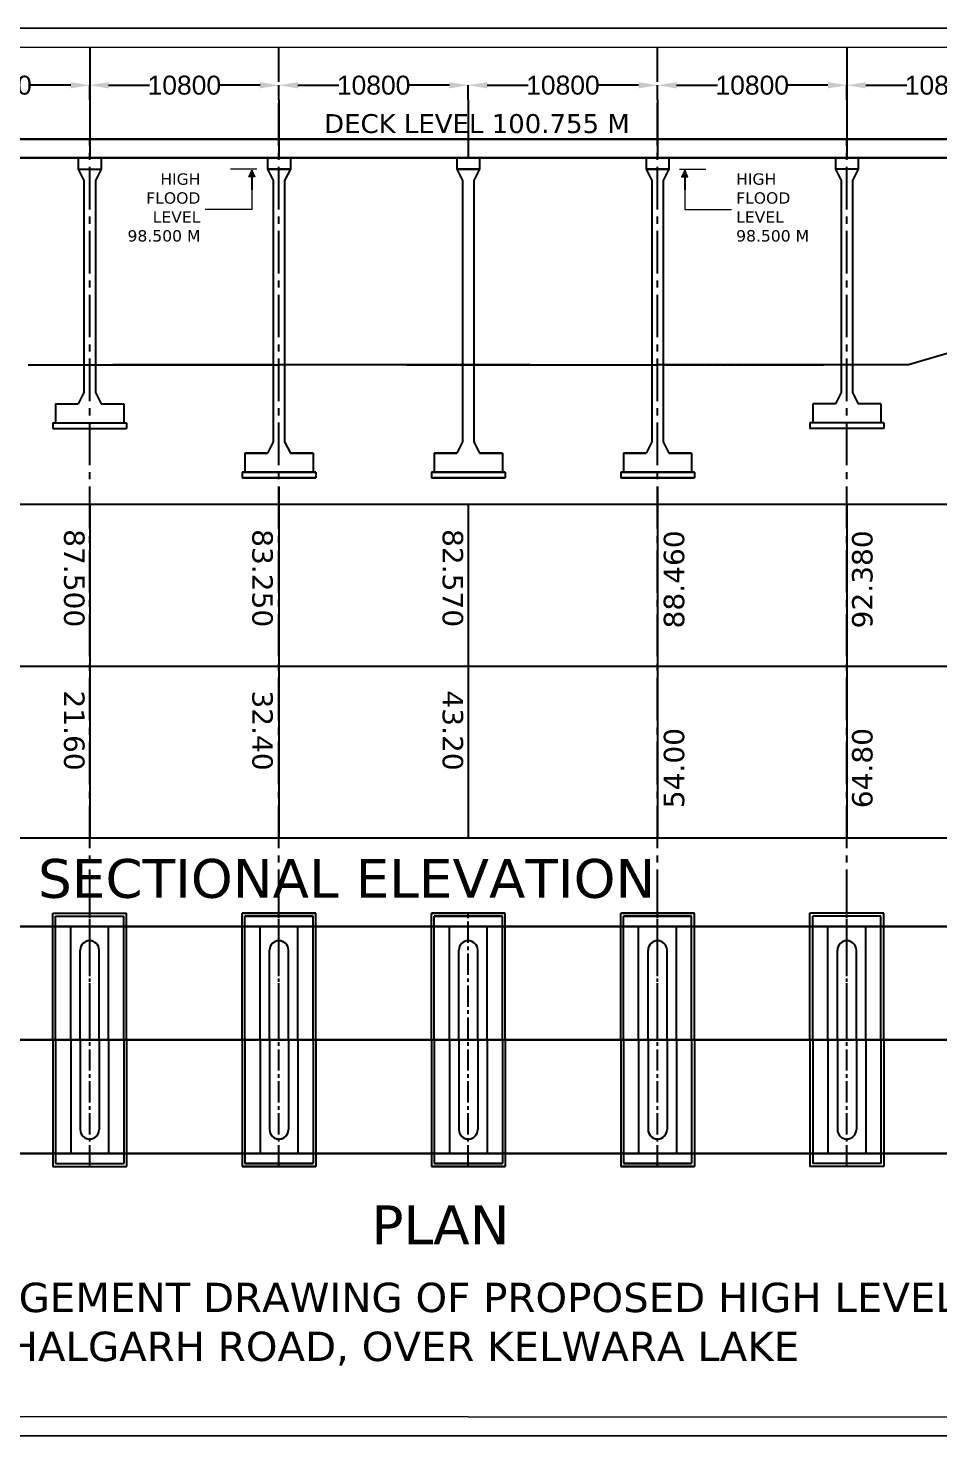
# Model space of a CAD drawing. Header units: metres. Extents: x 3053 to 120577, y 1019 to 87287.
# Drawn here: x 44827 to 92934, y 12903 to 87287 of the extents above; entities that cross this region are included whole.
import ezdxf

# ---------------------------------------------------------------- set-up
doc = ezdxf.new("R2010")
doc.units = ezdxf.units.M
doc.header["$MEASUREMENT"] = 0
doc.header["$PDMODE"] = 34
doc.linetypes.add('ACAD_ISO02W100', pattern=[15, 12, -3])
doc.linetypes.add('CENTER2', pattern=[1.125, 0.75, -0.125, 0.125, -0.125])
for name, color, linetype in [('centreline', 6, 'CENTER2'), ('grill', 32, 'Continuous'), ('PILLER', 10, 'Continuous'), ('PLAN', 10, 'Continuous')]:
    doc.layers.add(name, color=color, linetype=linetype)
doc.layers.add('EXISTING B WALL', color=5, linetype='Continuous', lineweight=30)
doc.layers.add('S TEXT', color=7, linetype='Continuous', lineweight=20)
doc.styles.add('arial', font='arial.ttf')
doc.styles.get("Standard").update_dxf_attribs({"font": 'verdana.ttf'})
doc.dimstyles.new('ISO-25', dxfattribs={"dimtxt": 1000, "dimasz": 1000, "dimexe": 1.25, "dimexo": 0.625, "dimtad": 0, "dimtxsty": 'Standard', "dimcen": 75, "dimadec": 0, "dimazin": 0, "dimtfac": 1, "dimtmove": 0, "dimatfit": 2, "dimfxl": 1, "dimarcsym": 0})
doc.dimstyles.get("Standard").update_dxf_attribs({"dimtxt": 750, "dimasz": 0.2, "dimexe": 0.4, "dimexo": 0.4, "dimgap": 100, "dimtad": 0, "dimdec": 0, "dimzin": 0, "dimdsep": 46, "dimtxsty": 'arial', "dimblk": 'ARCHTICK', "dimcen": 0.05, "dimclrd": 6, "dimclre": 3, "dimaunit": 1, "dimadec": 1, "dimazin": 0, "dimtfac": 1, "dimtdec": 0, "dimtofl": 0, "dimtmove": 0, "dimatfit": 3, "dimfxl": 0.4, "dimtolj": 1, "dimtzin": 0, "dimarcsym": 0})
pattern_1 = [(315, (9024.01962, 161894.87973), (-0.08838834765, -0.08838834765), [])]

# ---------------------------------------------------------------- blocks, each defined once
blk = doc.blocks.new('*D19')
at = {"color": 0, "lineweight": -2, "transparency": 16777216}
for p, q in [((68077, 83494), (68077, 84270)), ((69077, 84268), (71243, 84268)), ((77077, 84268), (74910, 84268)), ((78077, 83494), (78077, 84270))]:
    blk.add_line(p, q, dxfattribs=at)
at = {"color": 0, "transparency": 16777216}
for points in [[(69077, 84435), (69077, 84102), (68077, 84268)], [(77077, 84435), (77077, 84102), (78077, 84268)]]:
    blk.add_solid(points, dxfattribs=at)
at = {"layer": 'Defpoints', "color": 0, "transparency": 16777216}
for p in [(78077, 84268), (68077, 83493), (78077, 83493)]:
    blk.add_point(p, dxfattribs=at)
at = {"color": 0, "transparency": 16777216, "insert": (73077, 84268), "char_height": 1000, "attachment_point": 5}
blk.add_mtext('{\\fArial|b0|i0|c0|p34;10800}', dxfattribs=at)
blk = doc.blocks.new('*D16')
at = {"color": 0, "lineweight": -2, "transparency": 16777216}
for p, q in [((78077, 83494), (78077, 84270)), ((79077, 84268), (81243, 84268)), ((87077, 84268), (84910, 84268)), ((88077, 83494), (88077, 84270))]:
    blk.add_line(p, q, dxfattribs=at)
at = {"color": 0, "transparency": 16777216}
for points in [[(79077, 84435), (79077, 84102), (78077, 84268)], [(87077, 84435), (87077, 84102), (88077, 84268)]]:
    blk.add_solid(points, dxfattribs=at)
at = {"layer": 'Defpoints', "color": 0, "transparency": 16777216}
for p in [(78077, 84268), (78077, 83493), (88077, 83493)]:
    blk.add_point(p, dxfattribs=at)
at = {"color": 0, "transparency": 16777216, "insert": (83077, 84268), "char_height": 1000, "attachment_point": 5, "rotation": 360}
blk.add_mtext('{\\fArial|b0|i0|c0|p34;10800}', dxfattribs=at)
blk = doc.blocks.new('*D17')
at = {"color": 0, "lineweight": -2, "transparency": 16777216}
for p, q in [((88077, 83494), (88077, 84270)), ((89077, 84268), (91243, 84268)), ((97077, 84268), (94910, 84268)), ((98077, 83494), (98077, 84270))]:
    blk.add_line(p, q, dxfattribs=at)
at = {"color": 0, "transparency": 16777216}
for points in [[(89077, 84435), (89077, 84102), (88077, 84268)], [(97077, 84435), (97077, 84102), (98077, 84268)]]:
    blk.add_solid(points, dxfattribs=at)
at = {"layer": 'Defpoints', "color": 0, "transparency": 16777216}
for p in [(88077, 84268), (88077, 83493), (98077, 83493)]:
    blk.add_point(p, dxfattribs=at)
at = {"color": 0, "transparency": 16777216, "insert": (93077, 84268), "char_height": 1000, "attachment_point": 5, "rotation": 360}
blk.add_mtext('{\\fArial|b0|i0|c0|p34;10800}', dxfattribs=at)
blk = doc.blocks.new('_ArchTick')
at = {"color": 0, "linetype": 'ByBlock', "const_width": 0.15}
blk.add_lwpolyline([(-0.5, -0.5), (0.5, 0.5)], dxfattribs=at)
blk = doc.blocks.new('*D21')
at = {"color": 0, "lineweight": -2, "transparency": 16777216}
for p, q in [((58077, 83494), (58077, 84270)), ((59077, 84268), (61243, 84268)), ((67077, 84268), (64910, 84268)), ((68077, 83494), (68077, 84270))]:
    blk.add_line(p, q, dxfattribs=at)
at = {"color": 0, "transparency": 16777216}
for points in [[(59077, 84435), (59077, 84102), (58077, 84268)], [(67077, 84435), (67077, 84102), (68077, 84268)]]:
    blk.add_solid(points, dxfattribs=at)
at = {"layer": 'Defpoints', "color": 0, "transparency": 16777216}
for p in [(58077, 84268), (58077, 83493), (68077, 83493)]:
    blk.add_point(p, dxfattribs=at)
at = {"color": 0, "transparency": 16777216, "insert": (63077, 84268), "char_height": 1000, "attachment_point": 5, "rotation": 0}
blk.add_mtext('{\\fArial|b0|i0|c0|p34;10800}', dxfattribs=at)
blk = doc.blocks.new('*D22')
at = {"color": 0, "lineweight": -2, "transparency": 16777216}
for p, q in [((48077, 83494), (48077, 84270)), ((49077, 84268), (51243, 84268)), ((57077, 84268), (54910, 84268)), ((58077, 83494), (58077, 84270))]:
    blk.add_line(p, q, dxfattribs=at)
at = {"color": 0, "transparency": 16777216}
for points in [[(49077, 84435), (49077, 84102), (48077, 84268)], [(57077, 84435), (57077, 84102), (58077, 84268)]]:
    blk.add_solid(points, dxfattribs=at)
at = {"layer": 'Defpoints', "color": 0, "transparency": 16777216}
for p in [(58077, 84268), (48077, 83493), (58077, 83493)]:
    blk.add_point(p, dxfattribs=at)
at = {"color": 0, "transparency": 16777216, "insert": (53077, 84268), "char_height": 1000, "attachment_point": 5}
blk.add_mtext('{\\fArial|b0|i0|c0|p34;10800}', dxfattribs=at)
blk = doc.blocks.new('*D23')
at = {"color": 0, "lineweight": -2, "transparency": 16777216}
for p, q in [((38077, 83494), (38077, 84270)), ((39077, 84268), (41243, 84268)), ((47077, 84268), (44910, 84268)), ((48077, 83494), (48077, 84270))]:
    blk.add_line(p, q, dxfattribs=at)
at = {"color": 0, "transparency": 16777216}
for points in [[(39077, 84435), (39077, 84102), (38077, 84268)], [(47077, 84435), (47077, 84102), (48077, 84268)]]:
    blk.add_solid(points, dxfattribs=at)
at = {"layer": 'Defpoints', "color": 0, "transparency": 16777216}
for p in [(48077, 84268), (38077, 83493), (48077, 83493)]:
    blk.add_point(p, dxfattribs=at)
at = {"color": 0, "transparency": 16777216, "insert": (43077, 84268), "char_height": 1000, "attachment_point": 5}
blk.add_mtext('{\\fArial|b0|i0|c0|p34;10800}', dxfattribs=at)

msp = doc.modelspace()

# ---------------------------------------------------------------- hatches: boundary and pattern name
at = {"layer": 'S TEXT'}
h = msp.add_hatch(dxfattribs=at)
h.set_pattern_fill('ANSI31', style=0)
h.set_pattern_definition(pattern_1)
h.paths.add_polyline_path([(56483.996, 79437.657), (56640.342, 79437.657), (56640.342, 79776.577)])
h.paths.add_polyline_path([(56640.342, 79437.657), (56805.417, 79437.657), (56640.342, 79776.577)])
h = msp.add_hatch(dxfattribs=at)
h.set_pattern_fill('ANSI31', style=0)
h.set_pattern_definition(pattern_1)
h.paths.add_polyline_path([(79669.432, 79437.657), (79513.086, 79437.657), (79513.086, 79776.577)])
h.paths.add_polyline_path([(79513.086, 79437.657), (79348.011, 79437.657), (79513.086, 79776.577)])

# ---------------------------------------------------------------- linework, layer by layer
at = {"color": 7}
for p, q in [((48076.713, 86286.922), (48076.714, 80443.303)), ((88076.715, 86286.922), (88076.715, 80443.303)), ((58076.713, 83493.303), (58076.714, 80443.303)), ((58076.713, 83493.303), (58076.714, 80443.303)), ((68076.713, 83493.303), (68076.714, 80443.303)), ((68076.714, 83493.303), (68076.714, 80443.303)), ((68076.714, 83493.303), (68076.714, 80443.303)), ((68076.714, 83493.303), (68076.714, 80443.303)), ((68076.714, 83493.303), (68076.714, 80443.303)), ((68076.714, 83493.303), (68076.714, 80443.303)), ((68076.714, 83493.303), (68076.714, 80443.303)), ((68076.715, 83493.303), (68076.715, 80443.303)), ((78076.715, 83493.303), (78076.715, 80443.303)), ((78076.715, 83493.303), (78076.715, 80443.303)), ((106276.715, 73871.625), (91326.206, 69493.303)), ((44827.222, 69493.303), (58076.714, 69493.303)), ((44827.222, 69493.303), (58076.714, 69493.303)), ((71326.206, 69493.303), (58076.714, 69493.303)), ((71326.206, 69493.303), (58076.714, 69493.303)), ((71326.206, 69493.303), (58076.714, 69493.303)), ((64827.222, 69493.303), (78076.714, 69493.303)), ((64827.223, 69493.303), (78076.714, 69493.303)), ((64827.223, 69493.303), (78076.714, 69493.303)), ((91326.206, 69493.303), (78076.714, 69493.303)), ((91326.206, 69493.303), (78076.714, 69493.303)), ((46126.714, 66433.303), (46126.714, 66133.303)), ((46126.714, 66433.303), (50026.714, 66433.303)), ((50026.714, 66433.303), (50026.714, 66133.303)), ((86126.714, 66433.303), (86126.714, 66133.303)), ((90026.714, 66433.303), (86126.714, 66433.303)), ((90026.714, 66433.303), (90026.714, 66133.303)), ((46126.714, 66133.303), (50026.714, 66133.303)), ((90026.714, 66133.303), (86126.714, 66133.303)), ((56126.714, 63833.303), (56126.714, 63533.303)), ((60026.714, 63833.303), (56126.714, 63833.303)), ((56126.714, 63833.303), (60026.714, 63833.303)), ((56126.714, 63833.303), (56126.714, 63533.303)), ((60026.714, 63533.303), (56126.714, 63533.303)), ((56126.714, 63533.303), (60026.714, 63533.303)), ((60026.714, 63833.303), (60026.714, 63533.303)), ((60026.714, 63833.303), (60026.714, 63533.303)), ((66126.714, 63833.303), (66126.714, 63533.303)), ((66126.714, 63833.303), (70026.714, 63833.303)), ((70026.714, 63833.303), (66126.714, 63833.303)), ((66126.714, 63833.303), (66126.714, 63533.303)), ((66126.714, 63833.303), (66126.714, 63533.303)), ((70026.714, 63833.303), (66126.714, 63833.303)), ((66126.714, 63833.303), (70026.714, 63833.303)), ((66126.714, 63833.303), (66126.714, 63533.303)), ((66126.714, 63833.303), (66126.714, 63533.303)), ((70026.714, 63833.303), (66126.714, 63833.303)), ((66126.714, 63833.303), (70026.714, 63833.303)), ((66126.714, 63833.303), (66126.714, 63533.303)), ((66126.714, 63833.303), (66126.714, 63533.303)), ((66126.714, 63833.303), (70026.714, 63833.303)), ((70026.714, 63833.303), (66126.714, 63833.303)), ((66126.714, 63833.303), (66126.714, 63533.303)), ((66126.714, 63533.303), (70026.714, 63533.303)), ((70026.714, 63533.303), (66126.714, 63533.303)), ((70026.714, 63533.303), (66126.714, 63533.303)), ((66126.714, 63533.303), (70026.714, 63533.303)), ((70026.714, 63533.303), (66126.714, 63533.303)), ((66126.714, 63533.303), (70026.714, 63533.303)), ((66126.714, 63533.303), (70026.714, 63533.303)), ((70026.714, 63533.303), (66126.714, 63533.303)), ((70026.714, 63833.303), (70026.714, 63533.303)), ((70026.714, 63833.303), (70026.714, 63533.303)), ((70026.714, 63833.303), (70026.714, 63533.303)), ((70026.714, 63833.303), (70026.714, 63533.303)), ((70026.714, 63833.303), (70026.714, 63533.303)), ((70026.714, 63833.303), (70026.714, 63533.303)), ((70026.714, 63833.303), (70026.714, 63533.303)), ((70026.714, 63833.303), (70026.714, 63533.303)), ((76126.714, 63833.303), (76126.714, 63533.303)), ((76126.714, 63833.303), (80026.714, 63833.303)), ((80026.714, 63833.303), (76126.714, 63833.303)), ((76126.714, 63833.303), (76126.714, 63533.303)), ((76126.714, 63533.303), (80026.714, 63533.303)), ((80026.714, 63533.303), (76126.714, 63533.303)), ((80026.714, 63833.303), (80026.714, 63533.303)), ((80026.714, 63833.303), (80026.714, 63533.303)), ((58076.714, 63067.077), (58076.714, 46067.077)), ((78076.714, 63067.077), (78076.714, 46067.077)), ((28076.714, 62134.077), (108076.714, 62134.077)), ((48076.714, 62134.077), (48076.714, 44500.077)), ((58076.714, 62134.077), (58076.714, 44500.077)), ((68076.714, 62134.077), (68076.714, 44500.077)), ((68076.714, 62134.077), (68076.714, 44500.077)), ((68076.714, 62134.077), (68076.714, 44500.077)), ((68076.714, 62134.077), (68076.714, 44500.077)), ((78076.714, 62134.077), (78076.714, 44500.077)), ((88076.714, 62134.077), (88076.714, 44500.077)), ((68076.714, 61134.077), (68076.714, 46067.077)), ((68076.714, 61134.077), (68076.714, 46067.077)), ((28076.714, 53567.077), (108076.714, 53567.077)), ((28076.714, 44500.077), (108076.714, 44500.077)), ((46126.714, 33825.718), (46126.714, 40513.882)), ((46126.714, 40513.882), (50026.714, 40513.882)), ((46126.714, 33825.718), (46126.714, 40513.882)), ((46276.714, 40363.882), (49876.714, 40363.882)), ((46276.714, 33825.718), (46276.714, 40363.882)), ((49876.714, 33825.718), (49876.714, 40363.882)), ((49876.714, 33825.718), (49876.714, 40363.882)), ((50026.714, 33825.718), (50026.714, 40513.882)), ((50026.714, 33825.718), (50026.714, 40513.882)), ((56126.714, 33825.718), (56126.714, 40513.882)), ((56126.714, 40513.882), (60026.714, 40513.882)), ((56126.714, 33825.718), (56126.714, 40513.882)), ((56126.714, 33825.718), (56126.714, 40513.882)), ((60026.714, 40513.882), (56126.714, 40513.882)), ((56126.714, 33825.718), (56126.714, 40513.882)), ((56276.714, 40363.882), (59876.714, 40363.882)), ((56276.714, 33825.718), (56276.714, 40363.882)), ((56276.714, 33825.718), (56276.714, 40363.882)), ((59876.714, 40363.882), (56276.714, 40363.882)), ((56276.714, 33825.718), (56276.714, 40363.882)), ((59876.714, 33825.718), (59876.714, 40363.882)), ((59876.714, 33825.718), (59876.714, 40363.882)), ((59876.714, 33825.718), (59876.714, 40363.882)), ((60026.714, 33825.718), (60026.714, 40513.882)), ((60026.714, 33825.718), (60026.714, 40513.882)), ((60026.714, 33825.718), (60026.714, 40513.882)), ((60026.714, 33825.718), (60026.714, 40513.882)), ((66126.714, 33825.718), (66126.714, 40513.882)), ((70026.714, 40513.882), (66126.714, 40513.882)), ((66126.714, 33825.718), (66126.714, 40513.882)), ((66126.714, 33825.718), (66126.714, 40513.882)), ((66126.714, 40513.882), (70026.714, 40513.882)), ((66126.714, 33825.718), (66126.714, 40513.882)), ((66126.714, 33825.718), (66126.714, 40513.882)), ((66126.714, 40513.882), (70026.714, 40513.882)), ((66126.714, 33825.718), (66126.714, 40513.882)), ((70026.714, 40513.882), (66126.714, 40513.882)), ((66126.714, 33825.718), (66126.714, 40513.882)), ((66126.714, 40513.882), (70026.714, 40513.882)), ((66126.714, 33825.718), (66126.714, 40513.882)), ((66126.714, 33825.718), (66126.714, 40513.882)), ((70026.714, 40513.882), (66126.714, 40513.882)), ((66126.714, 33825.718), (66126.714, 40513.882)), ((66126.714, 33825.718), (66126.714, 40513.882)), ((70026.714, 40513.882), (66126.714, 40513.882)), ((66126.714, 33825.718), (66126.714, 40513.882)), ((66126.714, 33825.718), (66126.714, 40513.882)), ((66126.714, 40513.882), (70026.714, 40513.882)), ((66126.714, 33825.718), (66126.714, 40513.882)), ((66276.714, 33825.718), (66276.714, 40363.882)), ((69876.714, 40363.882), (66276.714, 40363.882)), ((66276.714, 33825.718), (66276.714, 40363.882)), ((66276.714, 40363.882), (69876.714, 40363.882)), ((66276.714, 33825.718), (66276.714, 40363.882)), ((66276.714, 40363.882), (69876.714, 40363.882)), ((66276.714, 33825.718), (66276.714, 40363.882)), ((69876.714, 40363.882), (66276.714, 40363.882)), ((66276.714, 40363.882), (69876.714, 40363.882)), ((66276.714, 33825.718), (66276.714, 40363.882)), ((66276.714, 33825.718), (66276.714, 40363.882)), ((69876.714, 40363.882), (66276.714, 40363.882)), ((66276.714, 33825.718), (66276.714, 40363.882)), ((66276.714, 33825.718), (66276.714, 40363.882)), ((69876.714, 40363.882), (66276.714, 40363.882)), ((66276.714, 33825.718), (66276.714, 40363.882)), ((66276.714, 40363.882), (69876.714, 40363.882)), ((66276.714, 33825.718), (66276.714, 40363.882)), ((69876.714, 33825.718), (69876.714, 40363.882)), ((69876.714, 33825.718), (69876.714, 40363.882)), ((69876.714, 33825.718), (69876.714, 40363.882)), ((69876.714, 33825.718), (69876.714, 40363.882)), ((69876.714, 33825.718), (69876.714, 40363.882)), ((69876.714, 33825.718), (69876.714, 40363.882)), ((69876.714, 33825.718), (69876.714, 40363.882)), ((69876.714, 33825.718), (69876.714, 40363.882)), ((69876.714, 33825.718), (69876.714, 40363.882)), ((69876.714, 33825.718), (69876.714, 40363.882)), ((70026.714, 33825.718), (70026.714, 40513.882)), ((70026.714, 33825.718), (70026.714, 40513.882)), ((70026.714, 33825.718), (70026.714, 40513.882)), ((70026.714, 33825.718), (70026.714, 40513.882)), ((70026.714, 33825.718), (70026.714, 40513.882)), ((70026.714, 33825.718), (70026.714, 40513.882)), ((70026.714, 33825.718), (70026.714, 40513.882)), ((70026.714, 33825.718), (70026.714, 40513.882)), ((70026.714, 33825.718), (70026.714, 40513.882)), ((70026.714, 33825.718), (70026.714, 40513.882)), ((70026.714, 33825.718), (70026.714, 40513.882)), ((70026.714, 33825.718), (70026.714, 40513.882)), ((70026.714, 33825.718), (70026.714, 40513.882)), ((70026.714, 33825.718), (70026.714, 40513.882)), ((76126.714, 33825.718), (76126.714, 40513.882)), ((80026.714, 40513.882), (76126.714, 40513.882)), ((76126.714, 33825.718), (76126.714, 40513.882)), ((76126.714, 33825.718), (76126.714, 40513.882)), ((76126.714, 40513.882), (80026.714, 40513.882)), ((76126.714, 33825.718), (76126.714, 40513.882)), ((76276.714, 33825.718), (76276.714, 40363.882)), ((79876.714, 40363.882), (76276.714, 40363.882)), ((76276.714, 33825.718), (76276.714, 40363.882)), ((76276.714, 40363.882), (79876.714, 40363.882)), ((76276.714, 33825.718), (76276.714, 40363.882)), ((79876.714, 33825.718), (79876.714, 40363.882)), ((79876.714, 33825.718), (79876.714, 40363.882)), ((79876.714, 33825.718), (79876.714, 40363.882)), ((80026.714, 33825.718), (80026.714, 40513.882)), ((80026.714, 33825.718), (80026.714, 40513.882)), ((80026.714, 33825.718), (80026.714, 40513.882)), ((80026.714, 33825.718), (80026.714, 40513.882)), ((86126.714, 33825.718), (86126.714, 40513.882)), ((90026.714, 40513.882), (86126.714, 40513.882)), ((86126.714, 33825.718), (86126.714, 40513.882)), ((86276.714, 33825.718), (86276.714, 40363.882)), ((89876.714, 40363.882), (86276.714, 40363.882)), ((86276.714, 33825.718), (86276.714, 40363.882)), ((89876.714, 33825.718), (89876.714, 40363.882)), ((90026.714, 33825.718), (90026.714, 40513.882)), ((90026.714, 33825.718), (90026.714, 40513.882)), ((47076.714, 39825.726), (49076.714, 39825.726)), ((47076.714, 33825.718), (47076.714, 39825.726)), ((49076.714, 33825.718), (49076.714, 39825.726)), ((57076.714, 39825.726), (59076.714, 39825.726)), ((57076.714, 33825.718), (57076.714, 39825.726)), ((59076.714, 39825.726), (57076.714, 39825.726)), ((57076.714, 33825.718), (57076.714, 39825.726)), ((59076.714, 33825.718), (59076.714, 39825.726)), ((59076.714, 33825.718), (59076.714, 39825.726)), ((69076.714, 39825.726), (67076.714, 39825.726)), ((67076.714, 33825.718), (67076.714, 39825.726)), ((67076.714, 39825.726), (69076.714, 39825.726)), ((67076.714, 33825.718), (67076.714, 39825.726)), ((67076.714, 39825.726), (69076.714, 39825.726)), ((69076.714, 39825.726), (67076.714, 39825.726)), ((67076.714, 39825.726), (69076.714, 39825.726)), ((67076.714, 33825.718), (67076.714, 39825.726)), ((69076.714, 39825.726), (67076.714, 39825.726)), ((67076.714, 33825.718), (67076.714, 39825.726)), ((69076.714, 39825.726), (67076.714, 39825.726)), ((67076.714, 33825.718), (67076.714, 39825.726)), ((67076.714, 39825.726), (69076.714, 39825.726)), ((67076.714, 33825.718), (67076.714, 39825.726)), ((69076.714, 33825.718), (69076.714, 39825.726)), ((69076.714, 33825.718), (69076.714, 39825.726)), ((69076.714, 33825.718), (69076.714, 39825.726)), ((69076.714, 33825.718), (69076.714, 39825.726)), ((69076.714, 33825.718), (69076.714, 39825.726)), ((69076.714, 33825.718), (69076.714, 39825.726)), ((79076.714, 39825.726), (77076.714, 39825.726)), ((77076.714, 33825.718), (77076.714, 39825.726)), ((77076.714, 39825.726), (79076.714, 39825.726)), ((77076.714, 33825.718), (77076.714, 39825.726)), ((79076.714, 33825.718), (79076.714, 39825.726)), ((79076.714, 33825.718), (79076.714, 39825.726)), ((89076.714, 39825.726), (87076.714, 39825.726)), ((87076.714, 33825.718), (87076.714, 39825.726)), ((89076.714, 33825.718), (89076.714, 39825.726)), ((47076.714, 33825.718), (47076.714, 39146.786)), ((57076.714, 33825.718), (57076.714, 39146.786)), ((59076.714, 33825.718), (59076.714, 39146.786)), ((67076.714, 33825.718), (67076.714, 39146.786)), ((67076.714, 33825.718), (67076.714, 39146.786)), ((67076.714, 33825.718), (67076.714, 39146.786)), ((67076.714, 33825.718), (67076.714, 39146.786)), ((69076.714, 33825.718), (69076.714, 39146.786)), ((69076.714, 33825.718), (69076.714, 39146.786)), ((69076.714, 33825.718), (69076.714, 39146.786)), ((69076.714, 33825.718), (69076.714, 39146.786)), ((77076.714, 33825.718), (77076.714, 39146.786)), ((79076.714, 33825.718), (79076.714, 39146.786)), ((89076.714, 33825.718), (89076.714, 39146.786)), ((47576.714, 33825.718), (47576.714, 38563.882)), ((57576.714, 33825.718), (57576.714, 38563.882)), ((58576.714, 33825.718), (58576.714, 38563.882)), ((67576.714, 33825.718), (67576.714, 38563.882)), ((67576.714, 33825.718), (67576.714, 38563.882)), ((67576.714, 33825.718), (67576.714, 38563.882)), ((67576.714, 33825.718), (67576.714, 38563.882)), ((68576.714, 33825.718), (68576.714, 38563.882)), ((68576.714, 33825.718), (68576.714, 38563.882)), ((68576.714, 33825.718), (68576.714, 38563.882)), ((68576.714, 33825.718), (68576.714, 38563.882)), ((77576.714, 33825.718), (77576.714, 38563.882)), ((78576.714, 33825.718), (78576.714, 38563.882)), ((88576.714, 33825.718), (88576.714, 38563.882)), ((46126.714, 33825.718), (46126.714, 27137.554)), ((46126.714, 33825.718), (46126.714, 27137.554)), ((46276.714, 33825.718), (46276.714, 27287.554)), ((47076.714, 33825.718), (47076.714, 28504.651)), ((47076.714, 33825.718), (47076.714, 27825.71)), ((47576.714, 33825.718), (47576.714, 29087.554)), ((49076.714, 33825.718), (49076.714, 27825.71)), ((49876.714, 33825.718), (49876.714, 27287.554)), ((49876.714, 33825.718), (49876.714, 27287.554)), ((50026.714, 33825.718), (50026.714, 27137.554)), ((50026.714, 33825.718), (50026.714, 27137.554)), ((56126.714, 33825.718), (56126.714, 27137.554)), ((56126.714, 33825.718), (56126.714, 27137.554)), ((56126.714, 33825.718), (56126.714, 27137.554)), ((56126.714, 33825.718), (56126.714, 27137.554)), ((56276.714, 33825.718), (56276.714, 27287.554)), ((56276.714, 33825.718), (56276.714, 27287.554)), ((56276.714, 33825.718), (56276.714, 27287.554)), ((57076.714, 33825.718), (57076.714, 28504.651)), ((57076.714, 33825.718), (57076.714, 27825.711)), ((57076.714, 33825.718), (57076.714, 27825.711)), ((57576.714, 33825.718), (57576.714, 29087.554)), ((58576.714, 33825.718), (58576.714, 29087.554)), ((59076.714, 33825.718), (59076.714, 27825.711)), ((59076.714, 33825.718), (59076.714, 28504.651)), ((59076.714, 33825.718), (59076.714, 27825.711)), ((59876.714, 33825.718), (59876.714, 27287.555)), ((59876.714, 33825.718), (59876.714, 27287.554)), ((59876.714, 33825.718), (59876.714, 27287.554)), ((60026.714, 33825.718), (60026.714, 27137.554)), ((60026.714, 33825.718), (60026.714, 27137.554)), ((60026.714, 33825.718), (60026.714, 27137.554)), ((60026.714, 33825.718), (60026.714, 27137.554)), ((66126.714, 33825.718), (66126.714, 27137.555)), ((66126.714, 33825.718), (66126.714, 27137.555)), ((66126.714, 33825.718), (66126.714, 27137.555)), ((66126.714, 33825.718), (66126.714, 27137.554)), ((66126.714, 33825.718), (66126.714, 27137.555)), ((66126.714, 33825.718), (66126.714, 27137.555)), ((66126.714, 33825.718), (66126.714, 27137.555)), ((66126.714, 33825.718), (66126.714, 27137.554)), ((66126.714, 33825.718), (66126.714, 27137.554)), ((66126.714, 33825.718), (66126.714, 27137.554)), ((66126.714, 33825.718), (66126.714, 27137.555)), ((66126.714, 33825.718), (66126.714, 27137.554)), ((66126.714, 33825.718), (66126.714, 27137.554)), ((66126.714, 33825.718), (66126.714, 27137.554)), ((66276.714, 33825.718), (66276.714, 27287.555)), ((66276.714, 33825.718), (66276.714, 27287.555)), ((66276.714, 33825.718), (66276.714, 27287.555)), ((66276.714, 33825.718), (66276.714, 27287.555)), ((66276.714, 33825.718), (66276.714, 27287.555)), ((66276.714, 33825.718), (66276.714, 27287.555)), ((66276.714, 33825.718), (66276.714, 27287.555)), ((66276.714, 33825.718), (66276.714, 27287.555)), ((66276.714, 33825.718), (66276.714, 27287.555)), ((66276.714, 33825.718), (66276.714, 27287.555)), ((67076.714, 33825.718), (67076.714, 27825.711)), ((67076.714, 33825.718), (67076.714, 28504.651)), ((67076.714, 33825.718), (67076.714, 27825.711)), ((67076.714, 33825.718), (67076.714, 28504.651)), ((67076.714, 33825.718), (67076.714, 28504.651)), ((67076.714, 33825.718), (67076.714, 27825.711)), ((67076.714, 33825.718), (67076.714, 27825.711)), ((67076.714, 33825.718), (67076.714, 27825.711)), ((67076.714, 33825.718), (67076.714, 28504.651)), ((67076.714, 33825.718), (67076.714, 27825.711)), ((67576.714, 33825.718), (67576.714, 29087.555)), ((67576.714, 33825.718), (67576.714, 29087.555)), ((67576.714, 33825.718), (67576.714, 29087.555)), ((67576.714, 33825.718), (67576.714, 29087.555)), ((68576.714, 33825.718), (68576.714, 29087.555)), ((68576.714, 33825.718), (68576.714, 29087.555)), ((68576.714, 33825.718), (68576.714, 29087.555)), ((68576.714, 33825.718), (68576.714, 29087.555)), ((69076.714, 33825.718), (69076.714, 28504.651)), ((69076.714, 33825.718), (69076.714, 27825.711)), ((69076.714, 33825.718), (69076.714, 27825.711)), ((69076.714, 33825.718), (69076.714, 27825.711)), ((69076.714, 33825.718), (69076.714, 28504.651)), ((69076.714, 33825.718), (69076.714, 27825.711)), ((69076.714, 33825.718), (69076.714, 27825.711)), ((69076.714, 33825.718), (69076.714, 28504.651)), ((69076.714, 33825.718), (69076.714, 27825.711)), ((69076.714, 33825.718), (69076.714, 28504.651)), ((69876.714, 33825.718), (69876.714, 27287.555)), ((69876.714, 33825.718), (69876.714, 27287.555)), ((69876.714, 33825.718), (69876.714, 27287.555)), ((69876.714, 33825.718), (69876.714, 27287.555)), ((69876.714, 33825.718), (69876.714, 27287.555)), ((69876.714, 33825.718), (69876.714, 27287.555)), ((69876.714, 33825.718), (69876.714, 27287.555)), ((69876.714, 33825.718), (69876.714, 27287.555)), ((69876.714, 33825.718), (69876.714, 27287.555)), ((69876.714, 33825.718), (69876.714, 27287.555)), ((70026.714, 33825.718), (70026.714, 27137.555)), ((70026.714, 33825.718), (70026.714, 27137.554)), ((70026.714, 33825.718), (70026.714, 27137.554)), ((70026.714, 33825.718), (70026.714, 27137.554)), ((70026.714, 33825.718), (70026.714, 27137.555)), ((70026.714, 33825.718), (70026.714, 27137.554)), ((70026.714, 33825.718), (70026.714, 27137.554)), ((70026.714, 33825.718), (70026.714, 27137.554)), ((70026.714, 33825.718), (70026.714, 27137.555)), ((70026.714, 33825.718), (70026.714, 27137.555)), ((70026.714, 33825.718), (70026.714, 27137.555)), ((70026.714, 33825.718), (70026.714, 27137.554)), ((70026.714, 33825.718), (70026.714, 27137.555)), ((70026.714, 33825.718), (70026.714, 27137.555)), ((76126.714, 33825.718), (76126.714, 27137.554)), ((76126.714, 33825.718), (76126.714, 27137.554)), ((76126.714, 33825.718), (76126.714, 27137.554)), ((76126.714, 33825.718), (76126.714, 27137.554)), ((76276.714, 33825.718), (76276.714, 27287.555)), ((76276.714, 33825.718), (76276.714, 27287.554)), ((76276.714, 33825.718), (76276.714, 27287.554)), ((77076.714, 33825.718), (77076.714, 27825.711)), ((77076.714, 33825.718), (77076.714, 28504.651)), ((77076.714, 33825.718), (77076.714, 27825.711)), ((77576.714, 33825.718), (77576.714, 29087.554)), ((78576.714, 33825.718), (78576.714, 29087.554)), ((79076.714, 33825.718), (79076.714, 28504.651)), ((79076.714, 33825.718), (79076.714, 27825.711)), ((79076.714, 33825.718), (79076.714, 27825.711)), ((79876.714, 33825.718), (79876.714, 27287.554)), ((79876.714, 33825.718), (79876.714, 27287.554)), ((79876.714, 33825.718), (79876.714, 27287.554)), ((80026.714, 33825.718), (80026.714, 27137.554)), ((80026.714, 33825.718), (80026.714, 27137.554)), ((80026.714, 33825.718), (80026.714, 27137.554)), ((80026.714, 33825.718), (80026.714, 27137.554)), ((86126.714, 33825.718), (86126.714, 27137.554)), ((86126.714, 33825.718), (86126.714, 27137.554)), ((86276.714, 33825.718), (86276.714, 27287.554)), ((86276.714, 33825.718), (86276.714, 27287.554)), ((87076.714, 33825.718), (87076.714, 27825.71)), ((88576.714, 33825.718), (88576.714, 29087.554)), ((89076.714, 33825.718), (89076.714, 28504.651)), ((89076.714, 33825.718), (89076.714, 27825.71)), ((89876.714, 33825.718), (89876.714, 27287.554)), ((90026.714, 33825.718), (90026.714, 27137.554)), ((90026.714, 33825.718), (90026.714, 27137.554)), ((47076.714, 27825.71), (49076.714, 27825.71)), ((57076.714, 27825.711), (59076.714, 27825.711)), ((59076.714, 27825.711), (57076.714, 27825.711)), ((69076.714, 27825.711), (67076.714, 27825.711)), ((67076.714, 27825.711), (69076.714, 27825.711)), ((67076.714, 27825.711), (69076.714, 27825.711)), ((69076.714, 27825.711), (67076.714, 27825.711)), ((67076.714, 27825.711), (69076.714, 27825.711)), ((69076.714, 27825.711), (67076.714, 27825.711)), ((69076.714, 27825.711), (67076.714, 27825.711)), ((67076.714, 27825.711), (69076.714, 27825.711)), ((79076.714, 27825.711), (77076.714, 27825.711)), ((77076.714, 27825.711), (79076.714, 27825.711)), ((89076.714, 27825.71), (87076.714, 27825.71)), ((46126.714, 27137.554), (50026.714, 27137.554)), ((46276.714, 27287.554), (49876.714, 27287.554)), ((56126.714, 27137.554), (60026.714, 27137.554)), ((60026.714, 27137.554), (56126.714, 27137.554)), ((56276.714, 27287.554), (59876.714, 27287.554)), ((59876.714, 27287.554), (56276.714, 27287.554)), ((70026.714, 27137.554), (66126.714, 27137.555)), ((66126.714, 27137.554), (70026.714, 27137.554)), ((66126.714, 27137.555), (70026.714, 27137.554)), ((70026.714, 27137.554), (66126.714, 27137.555)), ((66126.714, 27137.554), (70026.714, 27137.555)), ((70026.714, 27137.554), (66126.714, 27137.554)), ((70026.714, 27137.555), (66126.714, 27137.554)), ((66126.714, 27137.554), (70026.714, 27137.555)), ((69876.714, 27287.555), (66276.714, 27287.555)), ((66276.714, 27287.555), (69876.714, 27287.555)), ((66276.714, 27287.555), (69876.714, 27287.555)), ((69876.714, 27287.555), (66276.714, 27287.555)), ((66276.714, 27287.555), (69876.714, 27287.555)), ((69876.714, 27287.555), (66276.714, 27287.555)), ((69876.714, 27287.555), (66276.714, 27287.555)), ((66276.714, 27287.555), (69876.714, 27287.555)), ((80026.714, 27137.554), (76126.714, 27137.554)), ((76126.714, 27137.554), (80026.714, 27137.554)), ((79876.714, 27287.554), (76276.714, 27287.554)), ((76276.714, 27287.554), (79876.714, 27287.554)), ((90026.714, 27137.554), (86126.714, 27137.554)), ((89876.714, 27287.554), (86276.714, 27287.554))]:
    msp.add_line(p, q, dxfattribs=at)
at = {"color": 7, "linetype": 'ACAD_ISO02W100'}
for p, q in [((57776.714, 69493.303), (49306.851, 69493.303)), ((78376.714, 69493.303), (86846.577, 69493.303))]:
    msp.add_line(p, q, dxfattribs=at)
at = {"color": 7}
for centre, start, end in [((48076.714, 38563.882), 0.00000058, 180.00000058), ((58076.714, 38563.882), 0.00000058, 180.00000058), ((58076.714, 38563.882), 0.00000029, 180.00000029), ((68076.714, 38563.882), 359.99999942, 179.99999942), ((68076.714, 38563.882), 359.99999971, 179.99999971), ((68076.714, 38563.882), 359.99999971, 179.99999971), ((68076.714, 38563.882), 359.99999942, 179.99999942), ((68076.714, 38563.882), 0.00000058, 180.00000058), ((68076.714, 38563.882), 0.00000029, 180.00000029), ((68076.714, 38563.882), 0.00000029, 180.00000029), ((68076.714, 38563.882), 0.00000058, 180.00000058), ((78076.714, 38563.882), 359.99999942, 179.99999942), ((78076.714, 38563.882), 359.99999971, 179.99999971), ((88076.714, 38563.882), 359.99999942, 179.99999942), ((48076.714, 29087.554), 180.00000058, 0.00000058), ((58076.714, 29087.554), 180.00000058, 0.00000058), ((58076.714, 29087.554), 180.00000029, 0.00000029), ((68076.714, 29087.555), 179.99999942, 359.99999942), ((68076.714, 29087.555), 179.99999971, 359.99999971), ((68076.714, 29087.555), 179.99999971, 359.99999971), ((68076.714, 29087.555), 179.99999942, 359.99999942), ((68076.714, 29087.555), 180.00000058, 0.00000058), ((68076.714, 29087.555), 180.00000029, 0.00000029), ((68076.714, 29087.555), 180.00000029, 0.00000029), ((68076.714, 29087.555), 180.00000058, 0.00000058), ((78076.714, 29087.554), 179.99999942, 359.99999942), ((78076.714, 29087.554), 179.99999971, 359.99999971), ((88076.714, 29087.554), 179.99999942, 359.99999942)]:
    msp.add_arc(centre, 500, start, end, dxfattribs=at)
at = {"layer": 'centreline', "color": 7, "ltscale": 3000}
for p, q in [((58076.714, 33825.718), (58076.714, 86286.922)), ((78076.714, 33825.718), (78076.714, 86286.922)), ((48076.714, 33825.718), (48076.714, 81343.303)), ((88076.714, 33825.718), (88076.714, 81343.303))]:
    msp.add_line(p, q, dxfattribs=at)
at = {"layer": 'centreline', "color": 7, "ltscale": 1500}
for p, q in [((48076.714, 27137.554), (48076.714, 40513.839)), ((58076.714, 27137.554), (58076.714, 40513.839)), ((58076.714, 27137.554), (58076.714, 40513.839)), ((68076.714, 27137.555), (68076.714, 40513.839)), ((68076.714, 27137.554), (68076.714, 40513.839)), ((68076.714, 27137.554), (68076.714, 40513.839)), ((68076.714, 27137.554), (68076.714, 40513.839)), ((68076.714, 27137.555), (68076.714, 40513.839)), ((68076.714, 27137.554), (68076.714, 40513.839)), ((68076.714, 27137.554), (68076.714, 40513.839)), ((68076.714, 27137.554), (68076.714, 40513.839)), ((78076.714, 27137.554), (78076.714, 40513.839)), ((78076.714, 27137.554), (78076.714, 40513.839)), ((88076.714, 27137.554), (88076.714, 40513.839))]:
    msp.add_line(p, q, dxfattribs=at)
at = {"layer": 'EXISTING B WALL', "color": 7}
for p, q in [((23276.714, 81418.303), (112876.715, 81418.303)), ((108076.715, 80443.303), (28076.714, 80443.303)), ((82876.714, 80443.303), (51583.128, 80443.303)), ((68122.523, 39825.718), (23976.714, 39825.718)), ((68122.523, 39825.718), (23976.714, 39825.718)), ((38030.905, 39825.719), (82176.714, 39825.718)), ((48030.905, 39825.718), (92176.714, 39825.718)), ((68030.905, 39825.718), (112176.714, 39825.718)), ((68122.523, 33825.718), (23976.714, 33825.718)), ((68122.523, 33825.718), (23976.714, 33825.718)), ((38030.905, 33825.719), (82176.714, 33825.718)), ((48030.905, 33825.718), (92176.714, 33825.718)), ((68030.905, 33825.718), (112176.714, 33825.718)), ((68122.523, 27825.718), (23976.714, 27825.718)), ((38030.905, 27825.719), (82176.714, 27825.718)), ((48030.905, 27825.718), (92176.714, 27825.718)), ((68030.905, 27825.718), (112176.714, 27825.718))]:
    msp.add_line(p, q, dxfattribs=at)
at = {"layer": 'grill', "color": 7}
msp.add_line((106276.715, 73871.625), (91326.206, 69493.303), dxfattribs=at)
at = {"layer": 'PILLER', "color": 7}
for p, q in [((47476.714, 80443.303), (47476.714, 79843.303)), ((48676.714, 80443.303), (48676.714, 79843.303)), ((57476.714, 80443.303), (57476.714, 79843.303)), ((57476.714, 80443.303), (57476.714, 79843.303)), ((58676.714, 80443.303), (58676.714, 79843.303)), ((58676.714, 80443.303), (58676.714, 79843.303)), ((67476.714, 80443.303), (67476.714, 79843.303)), ((67476.714, 80443.303), (67476.714, 79843.303)), ((67476.714, 80443.303), (67476.714, 79843.303)), ((67476.714, 80443.303), (67476.714, 79843.303)), ((67476.714, 80443.303), (67476.714, 79843.303)), ((67476.714, 80443.303), (67476.714, 79843.303)), ((67476.715, 80443.303), (67476.715, 79843.303)), ((67476.715, 80443.303), (67476.715, 79843.303)), ((68676.714, 80443.303), (68676.714, 79843.303)), ((68676.714, 80443.303), (68676.714, 79843.303)), ((68676.714, 80443.303), (68676.714, 79843.303)), ((68676.714, 80443.303), (68676.714, 79843.303)), ((68676.714, 80443.303), (68676.714, 79843.303)), ((68676.714, 80443.303), (68676.714, 79843.303)), ((68676.715, 80443.303), (68676.715, 79843.303)), ((68676.715, 80443.303), (68676.715, 79843.303)), ((77476.715, 80443.303), (77476.715, 79843.303)), ((77476.715, 80443.303), (77476.715, 79843.303)), ((78676.715, 80443.303), (78676.715, 79843.303)), ((78676.715, 80443.303), (78676.715, 79843.303)), ((87476.715, 80443.303), (87476.715, 79843.303)), ((88676.715, 80443.303), (88676.715, 79843.303)), ((47476.714, 79843.303), (48676.714, 79843.303)), ((47476.714, 79843.303), (47776.714, 79243.303)), ((48676.714, 79843.303), (48376.714, 79243.303)), ((58676.714, 79843.303), (57476.714, 79843.303)), ((57476.714, 79843.303), (57776.714, 79243.303)), ((57476.714, 79843.303), (57776.714, 79243.303)), ((57476.714, 79843.303), (58676.714, 79843.303)), ((58676.714, 79843.303), (58376.714, 79243.303)), ((58676.714, 79843.303), (58376.714, 79243.303)), ((68676.714, 79843.303), (67476.714, 79843.303)), ((67476.714, 79843.303), (67776.714, 79243.303)), ((67476.714, 79843.303), (67776.714, 79243.303)), ((67476.714, 79843.303), (68676.714, 79843.303)), ((68676.714, 79843.303), (67476.714, 79843.303)), ((67476.714, 79843.303), (67776.714, 79243.303)), ((67476.714, 79843.303), (67776.714, 79243.303)), ((67476.714, 79843.303), (68676.714, 79843.303)), ((67476.714, 79843.303), (68676.714, 79843.303)), ((67476.714, 79843.303), (67776.714, 79243.303)), ((67476.714, 79843.303), (67776.714, 79243.303)), ((68676.714, 79843.303), (67476.714, 79843.303)), ((67476.715, 79843.303), (68676.715, 79843.303)), ((67476.715, 79843.303), (67776.715, 79243.303)), ((67476.715, 79843.303), (67776.715, 79243.303)), ((68676.715, 79843.303), (67476.715, 79843.303)), ((68676.714, 79843.303), (68376.714, 79243.303)), ((68676.714, 79843.303), (68376.714, 79243.303)), ((68676.714, 79843.303), (68376.714, 79243.303)), ((68676.714, 79843.303), (68376.714, 79243.303)), ((68676.714, 79843.303), (68376.714, 79243.303)), ((68676.714, 79843.303), (68376.714, 79243.303)), ((68676.715, 79843.303), (68376.715, 79243.303)), ((68676.715, 79843.303), (68376.715, 79243.303)), ((77476.715, 79843.303), (78676.715, 79843.303)), ((77476.715, 79843.303), (77776.715, 79243.303)), ((77476.715, 79843.303), (77776.715, 79243.303)), ((78676.715, 79843.303), (77476.715, 79843.303)), ((78676.715, 79843.303), (78376.715, 79243.303)), ((78676.715, 79843.303), (78376.715, 79243.303)), ((88676.715, 79843.303), (87476.715, 79843.303)), ((87476.715, 79843.303), (87776.715, 79243.303)), ((88676.715, 79843.303), (88376.715, 79243.303)), ((47776.714, 79243.303), (47776.714, 68033.303)), ((48376.714, 79243.303), (48376.714, 68033.303)), ((57776.714, 79243.303), (57776.714, 65433.303)), ((57776.714, 79243.303), (57776.714, 65433.303)), ((58376.714, 79243.303), (58376.714, 65433.303)), ((58376.714, 79243.303), (58376.714, 65433.303)), ((67776.715, 79243.303), (67776.714, 65433.303)), ((67776.715, 79243.303), (67776.714, 65433.303)), ((67776.714, 79243.303), (67776.714, 65433.303)), ((67776.714, 79243.303), (67776.714, 65433.303)), ((67776.714, 79243.303), (67776.714, 65433.303)), ((67776.714, 79243.303), (67776.714, 65433.303)), ((67776.714, 79243.303), (67776.714, 65433.303)), ((67776.714, 79243.303), (67776.714, 65433.303)), ((68376.715, 79243.303), (68376.714, 65433.303)), ((68376.715, 79243.303), (68376.714, 65433.303)), ((68376.714, 79243.303), (68376.714, 65433.303)), ((68376.714, 79243.303), (68376.714, 65433.303)), ((68376.714, 79243.303), (68376.714, 65433.303)), ((68376.714, 79243.303), (68376.714, 65433.303)), ((68376.714, 79243.303), (68376.714, 65433.303)), ((68376.714, 79243.303), (68376.714, 65433.303)), ((77776.715, 79243.303), (77776.714, 65433.303)), ((77776.715, 79243.303), (77776.714, 65433.303)), ((78376.715, 79243.303), (78376.714, 65433.303)), ((78376.715, 79243.303), (78376.714, 65433.303)), ((87776.715, 79243.303), (87776.714, 68033.303)), ((88376.715, 79243.303), (88376.714, 68033.303)), ((47776.714, 68033.303), (47476.714, 67433.303)), ((48376.714, 68033.303), (48676.714, 67433.303)), ((87776.714, 68033.303), (87476.714, 67433.303)), ((88376.714, 68033.303), (88676.714, 67433.303)), ((46276.714, 67433.303), (47476.714, 67433.303)), ((46276.714, 67433.303), (46276.714, 66433.303)), ((48676.714, 67433.303), (49876.714, 67433.303)), ((49876.714, 67433.303), (49876.714, 66433.303)), ((87476.714, 67433.303), (86276.714, 67433.303)), ((86276.714, 67433.303), (86276.714, 66433.303)), ((89876.714, 67433.303), (88676.714, 67433.303)), ((89876.714, 67433.303), (89876.714, 66433.303)), ((56276.714, 64833.303), (56276.714, 63833.303)), ((57476.714, 64833.303), (56276.714, 64833.303)), ((56276.714, 64833.303), (57476.714, 64833.303)), ((56276.714, 64833.303), (56276.714, 63833.303)), ((57776.714, 65433.303), (57476.714, 64833.303)), ((57776.714, 65433.303), (57476.714, 64833.303)), ((58376.714, 65433.303), (58676.714, 64833.303)), ((58376.714, 65433.303), (58676.714, 64833.303)), ((59876.714, 64833.303), (58676.714, 64833.303)), ((58676.714, 64833.303), (59876.714, 64833.303)), ((59876.714, 64833.303), (59876.714, 63833.303)), ((59876.714, 64833.303), (59876.714, 63833.303)), ((66276.714, 64833.303), (66276.714, 63833.303)), ((66276.714, 64833.303), (67476.714, 64833.303)), ((67476.714, 64833.303), (66276.714, 64833.303)), ((66276.714, 64833.303), (66276.714, 63833.303)), ((66276.714, 64833.303), (66276.714, 63833.303)), ((67476.714, 64833.303), (66276.714, 64833.303)), ((66276.714, 64833.303), (67476.714, 64833.303)), ((66276.714, 64833.303), (66276.714, 63833.303)), ((66276.714, 64833.303), (66276.714, 63833.303)), ((67476.714, 64833.303), (66276.714, 64833.303)), ((66276.714, 64833.303), (67476.714, 64833.303)), ((66276.714, 64833.303), (66276.714, 63833.303)), ((66276.714, 64833.303), (66276.714, 63833.303)), ((66276.714, 64833.303), (67476.714, 64833.303)), ((67476.714, 64833.303), (66276.714, 64833.303)), ((66276.714, 64833.303), (66276.714, 63833.303)), ((67776.714, 65433.303), (67476.714, 64833.303)), ((67776.714, 65433.303), (67476.714, 64833.303)), ((67776.714, 65433.303), (67476.714, 64833.303)), ((67776.714, 65433.303), (67476.714, 64833.303)), ((67776.714, 65433.303), (67476.714, 64833.303)), ((67776.714, 65433.303), (67476.714, 64833.303)), ((67776.714, 65433.303), (67476.714, 64833.303)), ((67776.714, 65433.303), (67476.714, 64833.303)), ((68376.714, 65433.303), (68676.714, 64833.303)), ((68376.714, 65433.303), (68676.714, 64833.303)), ((68376.714, 65433.303), (68676.714, 64833.303)), ((68376.714, 65433.303), (68676.714, 64833.303)), ((68376.714, 65433.303), (68676.714, 64833.303)), ((68376.714, 65433.303), (68676.714, 64833.303)), ((68376.714, 65433.303), (68676.714, 64833.303)), ((68376.714, 65433.303), (68676.714, 64833.303)), ((68676.714, 64833.303), (69876.714, 64833.303)), ((69876.714, 64833.303), (68676.714, 64833.303)), ((69876.714, 64833.303), (68676.714, 64833.303)), ((68676.714, 64833.303), (69876.714, 64833.303)), ((69876.714, 64833.303), (68676.714, 64833.303)), ((68676.714, 64833.303), (69876.714, 64833.303)), ((68676.714, 64833.303), (69876.714, 64833.303)), ((69876.714, 64833.303), (68676.714, 64833.303)), ((69876.714, 64833.303), (69876.714, 63833.303)), ((69876.714, 64833.303), (69876.714, 63833.303)), ((69876.714, 64833.303), (69876.714, 63833.303)), ((69876.714, 64833.303), (69876.714, 63833.303)), ((69876.714, 64833.303), (69876.714, 63833.303)), ((69876.714, 64833.303), (69876.714, 63833.303)), ((69876.714, 64833.303), (69876.714, 63833.303)), ((69876.714, 64833.303), (69876.714, 63833.303)), ((76276.714, 64833.303), (76276.714, 63833.303)), ((76276.714, 64833.303), (77476.714, 64833.303)), ((77476.714, 64833.303), (76276.714, 64833.303)), ((76276.714, 64833.303), (76276.714, 63833.303)), ((77776.714, 65433.303), (77476.714, 64833.303)), ((77776.714, 65433.303), (77476.714, 64833.303)), ((78376.714, 65433.303), (78676.714, 64833.303)), ((78376.714, 65433.303), (78676.714, 64833.303)), ((78676.714, 64833.303), (79876.714, 64833.303)), ((79876.714, 64833.303), (78676.714, 64833.303)), ((79876.714, 64833.303), (79876.714, 63833.303)), ((79876.714, 64833.303), (79876.714, 63833.303))]:
    msp.add_line(p, q, dxfattribs=at)
at = {"layer": 'PLAN', "color": 7}
for p, q in [((47576.714, 33825.718), (47576.714, 38563.882)), ((48576.714, 33825.718), (48576.714, 38563.882)), ((57576.714, 33825.718), (57576.714, 38563.882)), ((57576.714, 33825.718), (57576.714, 38563.882)), ((58576.714, 33825.718), (58576.714, 38563.882)), ((58576.714, 33825.718), (58576.714, 38563.882)), ((67576.714, 33825.718), (67576.714, 38563.882)), ((67576.714, 33825.718), (67576.714, 38563.882)), ((67576.714, 33825.718), (67576.714, 38563.882)), ((67576.714, 33825.718), (67576.714, 38563.882)), ((67576.714, 33825.718), (67576.714, 38563.882)), ((67576.714, 33825.718), (67576.714, 38563.882)), ((68576.714, 33825.718), (68576.714, 38563.882)), ((68576.714, 33825.718), (68576.714, 38563.882)), ((68576.714, 33825.718), (68576.714, 38563.882)), ((68576.714, 33825.718), (68576.714, 38563.882)), ((68576.714, 33825.718), (68576.714, 38563.882)), ((68576.714, 33825.718), (68576.714, 38563.882)), ((77576.714, 33825.718), (77576.714, 38563.882)), ((77576.714, 33825.718), (77576.714, 38563.882)), ((78576.714, 33825.718), (78576.714, 38563.882)), ((78576.714, 33825.718), (78576.714, 38563.882)), ((87576.714, 33825.718), (87576.714, 38563.882)), ((88576.714, 33825.718), (88576.714, 38563.882)), ((47576.714, 33825.718), (47576.714, 29087.554)), ((48576.714, 33825.718), (48576.714, 29087.554)), ((57576.714, 33825.718), (57576.714, 29087.554)), ((57576.714, 33825.718), (57576.714, 29087.554)), ((58576.714, 33825.718), (58576.714, 29087.554)), ((58576.714, 33825.718), (58576.714, 29087.554)), ((67576.714, 33825.718), (67576.714, 29087.555)), ((67576.714, 33825.718), (67576.714, 29087.555)), ((67576.714, 33825.718), (67576.714, 29087.555)), ((67576.714, 33825.718), (67576.714, 29087.555)), ((67576.714, 33825.718), (67576.714, 29087.555)), ((67576.714, 33825.718), (67576.714, 29087.555)), ((68576.714, 33825.718), (68576.714, 29087.555)), ((68576.714, 33825.718), (68576.714, 29087.555)), ((68576.714, 33825.718), (68576.714, 29087.555)), ((68576.714, 33825.718), (68576.714, 29087.555)), ((68576.714, 33825.718), (68576.714, 29087.555)), ((68576.714, 33825.718), (68576.714, 29087.555)), ((77576.714, 33825.718), (77576.714, 29087.554)), ((77576.714, 33825.718), (77576.714, 29087.554)), ((78576.714, 33825.718), (78576.714, 29087.554)), ((78576.714, 33825.718), (78576.714, 29087.554)), ((87576.714, 33825.718), (87576.714, 29087.554)), ((88576.714, 33825.718), (88576.714, 29087.554))]:
    msp.add_line(p, q, dxfattribs=at)
for centre, start, end in [((48076.714, 38563.882), 0.00000058, 180.00000058), ((58076.714, 38563.882), 0.00000058, 180.00000058), ((58076.714, 38563.882), 0.00000029, 180.00000029), ((68076.714, 38563.882), 359.99999942, 179.99999942), ((68076.714, 38563.882), 359.99999971, 179.99999971), ((68076.714, 38563.882), 359.99999971, 179.99999971), ((68076.714, 38563.882), 359.99999942, 179.99999942), ((68076.714, 38563.882), 0.00000058, 180.00000058), ((68076.714, 38563.882), 0.00000029, 180.00000029), ((68076.714, 38563.882), 0.00000029, 180.00000029), ((68076.714, 38563.882), 0.00000058, 180.00000058), ((78076.714, 38563.882), 359.99999942, 179.99999942), ((78076.714, 38563.882), 359.99999971, 179.99999971), ((88076.714, 38563.882), 359.99999942, 179.99999942), ((48076.714, 29087.554), 180.00000058, 0.00000058), ((58076.714, 29087.554), 180.00000058, 0.00000058), ((58076.714, 29087.554), 180.00000029, 0.00000029), ((68076.714, 29087.555), 179.99999942, 359.99999942), ((68076.714, 29087.555), 179.99999971, 359.99999971), ((68076.714, 29087.555), 179.99999971, 359.99999971), ((68076.714, 29087.555), 179.99999942, 359.99999942), ((68076.714, 29087.555), 180.00000058, 0.00000058), ((68076.714, 29087.555), 180.00000029, 0.00000029), ((68076.714, 29087.555), 180.00000029, 0.00000029), ((68076.714, 29087.555), 180.00000058, 0.00000058), ((78076.714, 29087.554), 179.99999942, 359.99999942), ((78076.714, 29087.554), 179.99999971, 359.99999971), ((88076.714, 29087.554), 179.99999942, 359.99999942)]:
    msp.add_arc(centre, 500, start, end, dxfattribs=at)
at = {"layer": 'S TEXT', "color": 7}
for p, q in [((15576.713, 87286.922), (96076.714, 87286.922)), ((120576.715, 87286.921), (30076.715, 87286.922)), ((16576.713, 86286.922), (119576.715, 86286.922)), ((56483.996, 79437.657), (56640.342, 79776.577)), ((56640.342, 79776.577), (56805.417, 79437.657)), ((79513.086, 79776.577), (79348.011, 79437.657)), ((79669.432, 79437.657), (79513.086, 79776.577)), ((56805.417, 79437.657), (56483.996, 79437.657)), ((79348.011, 79437.657), (79669.432, 79437.657)), ((56640.342, 78741.612), (56640.342, 77706.647)), ((79513.086, 78741.612), (79513.086, 77706.647)), ((68076.714, 13902.998), (16576.714, 13902.997)), ((68076.714, 13902.998), (119576.714, 13902.997)), ((96076.714, 12902.998), (15576.714, 12902.998)), ((30076.714, 12902.998), (120576.714, 12902.997))]:
    msp.add_line(p, q, dxfattribs=at)
at = {"layer": 'S TEXT'}
for p, q in [((56912.789, 79834.241), (55522.342, 79834.241)), ((79240.639, 79834.241), (80631.086, 79834.241)), ((56640.342, 77706.647), (54169.444, 77706.647)), ((79513.086, 77706.647), (81983.984, 77706.647))]:
    msp.add_line(p, q, dxfattribs=at)

# ---------------------------------------------------------------- texts
at = {"color": 7}
for s, rotation, p in [('87.500', 270.00000058, (46724.531, 60813.309)), ('83.250', 270.00000058, (56670.094, 60813.309)), ('82.570', 270.00000058, (66724.531, 60819.837)), ('88.460', 89.99999942, (79483.334, 55567.077)), ('92.380', 89.99999942, (89428.897, 55567.077)), ('21.60', 270.00000058, (46724.531, 52292.49)), ('32.40', 270.00000058, (56670.094, 52292.49)), ('43.20', 270.00000058, (66724.531, 52292.49)), ('54.00', 89.99999942, (79483.334, 46067.077)), ('64.80', 89.99999942, (89428.897, 46067.077))]:
    msp.add_text(s, height=1080, rotation=rotation, dxfattribs=at).set_placement(p)
at = {"color": 7, "insert": (8138.799, 20993.808), "char_height": 1251, "width": 14566778, "attachment_point": 1}
msp.add_mtext('                                 {\\H1.24x;GENERAL ARRANGEMENT DRAWING OF PROPOSED HIGH LEVEL BRIDGE ON\\P                           KELWARA KUMBHALGARH ROAD, OVER KELWARA LAKE}', dxfattribs=at)
at = {"layer": 'S TEXT', "color": 7, "width": 761350.22043}
for s, insert, char_height, attachment_point in [('                                  DECK LEVEL 100.755 M', (76605.142, 82745.59), 1000, 3), ('HIGH \\PFLOOD \\PLEVEL \\P98.500 M', (53926.853, 79613.496), 600, 3), ('HIGH \\PFLOOD \\PLEVEL \\P98.500 M', (82226.575, 79613.496), 600, 1), ('SECTIONAL ELEVATION', (45349.078, 43384.12), 2050.3125, 1), ('PLAN', (62960.669, 25079.583), 2050.3125, 1)]:
    msp.add_mtext(s, dxfattribs=dict(at, insert=insert, char_height=char_height, attachment_point=attachment_point))

# ---------------------------------------------------------------- dimensions: what is measured, and where the dimension line sits
at = {"color": 7}
for base, p1, p2, angle, picture, middle in [((48076.713, 84268.47), (38076.713, 83493.303), (48076.713, 83493.303), 0.00000058, '*D23', (43076.713, 84268.47)), ((58076.713, 84268.47), (48076.713, 83493.303), (58076.713, 83493.303), 0.00000058, '*D22', (53076.713, 84268.47)), ((58076.713, 84268.47), (68076.713, 83493.303), (58076.713, 83493.303), 180.00000058, '*D21', (63076.713, 84268.47)), ((78076.715, 84268.47), (68076.715, 83493.303), (78076.715, 83493.303), 359.99999942, '*D19', (73076.715, 84268.47)), ((78076.715, 84268.47), (88076.715, 83493.303), (78076.715, 83493.303), 179.99999942, '*D16', (83076.715, 84268.47)), ((88076.715, 84268.47), (98076.715, 83493.303), (88076.715, 83493.303), 179.99999942, '*D17', (93076.715, 84268.469))]:
    dim = msp.add_linear_dim(base=base, p1=p1, p2=p2, angle=angle, text='{\\fArial|b0|i0|c0|p34;10800}', dimstyle='ISO-25', dxfattribs=at)
    dim.commit()
    dim.dimension.update_dxf_attribs({"geometry": picture, "text_midpoint": middle})

# ---------------------------------------------------------------- leaders
at = {"layer": 'S TEXT', "color": 7}
for points in [[(56640.342, 79776.577), (56640.342, 78741.612)], [(79513.086, 79776.577), (79513.086, 78741.612)]]:
    msp.add_leader(points, dimstyle='Standard', override={"dimgap": 100, "dimtad": 0}, dxfattribs=at)

doc.saveas('drawing.dxf')
